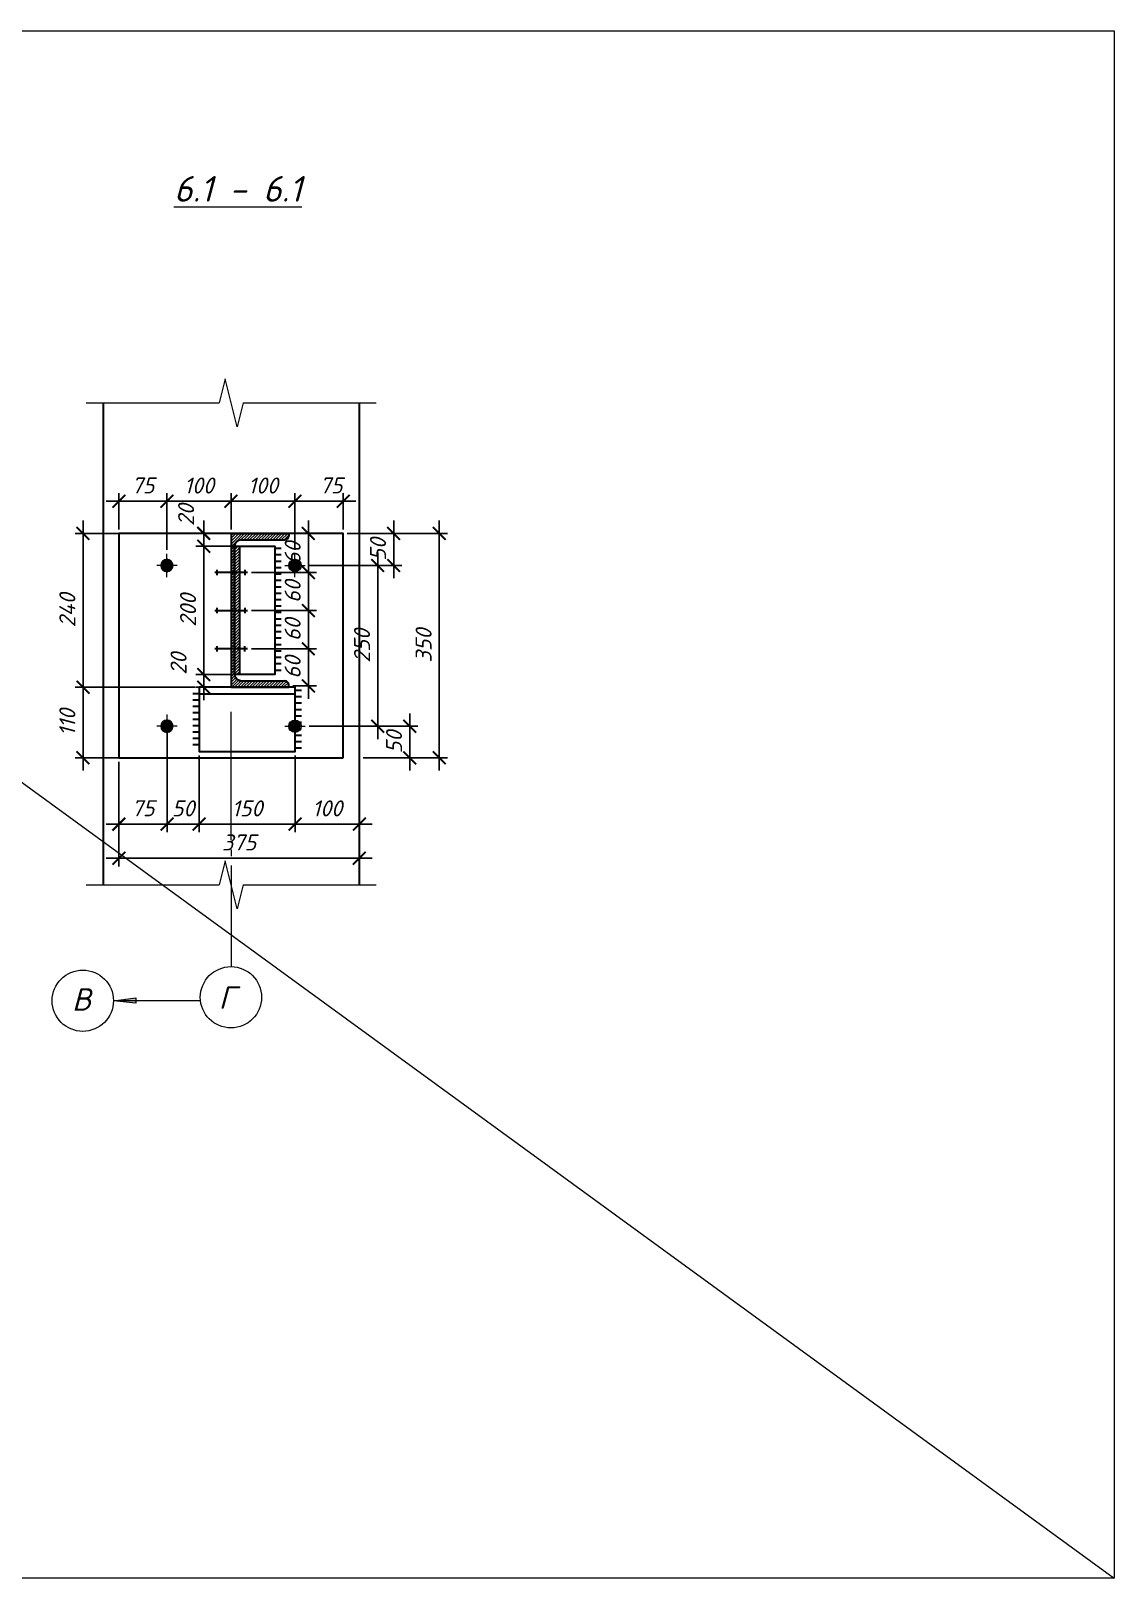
# Model space of a CAD drawing. Header units: millimetres. Extents: x -79646 to 95064, y -231229 to -58107.
# Drawn here: x -73342 to -71652, y -169327 to -166914 of the extents above; entities that cross this region are included whole.
import ezdxf
from ezdxf.enums import TextEntityAlignment as Align

# ---------------------------------------------------------------- set-up
doc = ezdxf.new("R2010")
doc.units = ezdxf.units.MM
doc.header["$PDMODE"] = 3
doc.linetypes.add('GOST2.303 5', pattern=[24, 20, -1.5, 1, -1.5])
doc.layers.get('0').update_dxf_attribs({"lineweight": 5})
doc.layers.get('Defpoints').update_dxf_attribs({"lineweight": 0})
for name, color, linetype, lineweight in [('#Cварка', 96, 'Continuous', 30), ('#Dimensions', 7, 'Continuous', 9), ('#Бетон разрез', 22, 'Continuous', 30), ('#Оси', 7, 'Continuous', 9), ('k_ Выноски', 40, 'Continuous', 13), ('k_ Металл', 1, 'Continuous', 30), ('Линия Тонкая', 86, 'Continuous', 9), ('Металл для узлов', 7, 'Continuous', 30), ('Тонкие линии', 7, 'Continuous', 13)]:
    doc.layers.add(name, color=color, linetype=linetype, lineweight=lineweight)
doc.layers.add('#Hatch', color=252, linetype='Continuous', lineweight=5, true_color=0x696969)
doc.layers.add('Штриховка', color=252, linetype='Continuous', lineweight=5, true_color=0x696969)
doc.layers.add('NoPrint', color=18, linetype='Continuous', plot=False)
doc.styles.add('ESKDW', font='eskdw.shx', dxfattribs={"oblique": 15})
doc.styles.add('STEP PR', font='isocpeui.ttf')
doc.dimstyles.new('SPDS', dxfattribs={"dimscale": 50, "dimtxt": 2.5, "dimasz": 2, "dimexe": 1.25, "dimexo": 0.625, "dimtad": 1, "dimdec": 0, "dimrnd": 0.001, "dimtxsty": 'ESKDW', "dimblk": 'ARCHTICK', "dimcen": 2.5, "dimdle": 2, "dimclrd": 256, "dimclre": 256, "dimclrt": 7, "dimadec": 0, "dimazin": 2, "dimtfac": 0.75, "dimtdec": 0, "dimtmove": 1, "dimatfit": 3, "dimfxl": 1, "dimtolj": 1, "dimarcsym": 1})

# ---------------------------------------------------------------- blocks, each defined once
blk = doc.blocks.new('*U568')
for points in [[(0, -0.5), (0, 0.5)], [(1, -0.5), (1, 0.5)], [(2, -0.5), (2, 0.5)], [(3, -0.5), (3, 0.5)], [(4, -0.5), (4, 0.5)], [(5, -0.5), (5, 0.5)], [(6, -0.5), (6, 0.5)], [(7, -0.5), (7, 0.5)], [(8, -0.5), (8, 0.5)], [(9, -0.5), (9, 0.5)], [(10, -0.5), (10, 0.5)], [(11, -0.5), (11, 0.5)], [(12, -0.5), (12, 0.5)], [(13, -0.5), (13, 0.5)], [(14, -0.5), (14, 0.5)], [(15, -0.5), (15, 0.5)], [(16, -0.5), (16, 0.5)], [(17, -0.5), (17, 0.5)], [(18, -0.5), (18, 0.5)], [(19, -0.5), (19, 0.5)]]:
    blk.add_lwpolyline(points)
blk = doc.blocks.new('*U175')
for points in [[(0, -0.5), (0, 0.5)], [(1, -0.5), (1, 0.5)], [(2, -0.5), (2, 0.5)], [(3, -0.5), (3, 0.5)], [(4, -0.5), (4, 0.5)], [(5, -0.5), (5, 0.5)], [(6, -0.5), (6, 0.5)], [(7, -0.5), (7, 0.5)], [(8, -0.5), (8, 0.5)], [(9, -0.5), (9, 0.5)]]:
    blk.add_lwpolyline(points)
blk = doc.blocks.new('*U176')
for points in [[(0, -0.5), (0, 0.5)], [(1, -0.5), (1, 0.5)], [(2, -0.5), (2, 0.5)], [(3, -0.5), (3, 0.5)], [(4, -0.5), (4, 0.5)], [(5, -0.5), (5, 0.5)], [(6, -0.5), (6, 0.5)], [(7, -0.5), (7, 0.5)], [(8, -0.5), (8, 0.5)]]:
    blk.add_lwpolyline(points)
blk = doc.blocks.new('A$C04BC7B76')
at = {"layer": 'Металл для узлов', "color": 7, "lineweight": 30, "ltscale": 10}
blk.add_lwpolyline([(-1, 5.4), (5.3, -2.2), (-1, -9.9), (-7.4, -2.2), (-1, 5.4)], dxfattribs=at)
at = {"layer": 'Тонкие линии', "ltscale": 20}
for p, q in [((4.5, -7.5), (-6.5, 3.1)), ((-6.4, -7.6), (4.5, 3.2))]:
    blk.add_line(p, q, dxfattribs=at)
at = {"layer": 'Тонкие линии', "lineweight": 5, "ltscale": 100}
for p, q in [((-1, -16.6), (-1, 12.3)), ((-13.6, -2.2), (11.6, -2.2))]:
    blk.add_line(p, q, dxfattribs=at)
at = {"layer": 'Тонкие линии', "ltscale": 20}
for centre, radius in [((-0.9, -2.2), 7.67), ((-1.1, -2.2), 6.36)]:
    blk.add_circle(centre, radius, dxfattribs=at)
blk = doc.blocks.new('A$C634B150D')
at = {"layer": 'Штриховка', "ltscale": 20}
h = blk.add_hatch(color=252, dxfattribs=at)
h.dxf.hatch_style = 1
h.paths.add_polyline_path([(-0.1, 8.1, 0.043383), (-1.5, 8), (-4.6, 4.3), (-0.1, 0), (-0.1, 0)])
h.paths.add_polyline_path([(-4.6, 4.3), (-8.2, 0), (-8.2, 0), (-0.1, 0)])
h.paths.add_polyline_path([(-0.1, 0), (-0.1, 0), (-8.2, 0), (-4.5, -4.4)])
h.paths.add_polyline_path([(-0.1, 0), (-4.5, -4.4), (-1.7, -7.8, 0.051164), (-0.1, -7.9)])
h.paths.add_polyline_path([(-0.1, 0), (-0.1, -7.9, 0.047194), (1.4, -7.8), (4.3, -4.3)])
h.paths.add_polyline_path([(7.8, 0), (0, 0), (-0.1, 0), (4.3, -4.3)])
h.paths.add_polyline_path([(4.3, 4.3), (0, 0), (7.8, 0), (7.8, 0)])
h.paths.add_polyline_path([(4.3, 4.3), (1.3, 7.9, 0.044304), (-0.1, 8.1), (-0.1, 0), (0, 0)])
h.paths.add_polyline_path([(-0.1, 9.6), (-1.5, 8, -0.043383), (-0.1, 8.1)])
h.paths.add_polyline_path([(-0.1, 9.6), (-0.1, 9.6), (-0.1, 8.1, -0.044304), (1.3, 7.9)])
h.paths.add_polyline_path([(-0.1, -7.9, -0.051164), (-1.7, -7.8), (-0.1, -9.7), (-0.1, -9.6)])
h.paths.add_polyline_path([(1.4, -7.8, -0.047194), (-0.1, -7.9), (-0.1, -9.6)])
at = {"layer": 'Тонкие линии', "ltscale": 4, "xscale": 1.26, "yscale": 1.26, "zscale": 1.26}
blk.add_blockref('A$C04BC7B76', (1.2, 2.8), dxfattribs=at)
blk = doc.blocks.new('A$C11F520AA')
at = {"layer": 'Металл для узлов', "lineweight": 30}
for points in [[(28.9, 5.2), (-22, 5.2)], [(-18.3, 9.3), (-18.3, 1)], [(25, 9.3), (25, 1)]]:
    blk.add_lwpolyline(points, dxfattribs=at)
blk = doc.blocks.new('*U173')
at = {"color": 0, "linetype": 'ByBlock', "lineweight": -2}
for p, q in [((0, 240), (0, 0)), ((0, 240), (90, 240)), ((5.6, 219.5), (5.6, 20.5)), ((16.1, 230), (84, 230)), ((90, 240), (90, 236)), ((0, 0), (90, 0)), ((16.1, 10), (84, 10)), ((90, 0), (90, 4))]:
    blk.add_line(p, q, dxfattribs=at)
for centre, radius, start, end in [((16.1, 219.5), 10.5, 90, 180), ((84, 236), 6, 270, 0), ((16.1, 20.5), 10.5, 180, 270), ((84, 4), 6, 0, 90)]:
    blk.add_arc(centre, radius, start, end, dxfattribs=at)
blk = doc.blocks.new('_ArchTick')
at = {"color": 0, "linetype": 'ByBlock', "const_width": 0.15}
blk.add_lwpolyline([(-0.5, -0.5), (0.5, 0.5)], dxfattribs=at)
blk = doc.blocks.new('*D620')
at = {"layer": '#Dimensions', "lineweight": -2, "transparency": 16777216}
for p, q in [((-73129.7, -168005), (-73129.7, -168163.7)), ((-73204.8, -168054.1), (-73204.8, -168163.7)), ((-73224.8, -168151.2), (-73109.7, -168151.2))]:
    blk.add_line(p, q, dxfattribs=at)
at = {"layer": 'Defpoints', "color": 0, "lineweight": 0, "transparency": 16777216}
for p in [(-73129.7, -167998.7), (-73204.8, -168047.8), (-73129.7, -168151.2)]:
    blk.add_point(p, dxfattribs=at)
at = {"layer": '#Dimensions', "lineweight": -2, "transparency": 16777216, "xscale": 20, "yscale": 20, "zscale": 20, "rotation": 180}
blk.add_blockref('_ArchTick', (-73204.8, -168151.2), dxfattribs=at)
at = {"layer": '#Dimensions', "lineweight": -2, "transparency": 16777216, "xscale": 20, "yscale": 20, "zscale": 20}
blk.add_blockref('_ArchTick', (-73129.7, -168151.2), dxfattribs=at)
at = {"layer": '#Dimensions', "transparency": 16777216, "insert": (-73167.2, -168126.5), "char_height": 25, "attachment_point": 5, "style": 'STEP PR'}
blk.add_mtext('\\A1;75', dxfattribs=at)
blk = doc.blocks.new('*D621')
at = {"layer": '#Dimensions', "lineweight": -2, "transparency": 16777216}
for p, q in [((-73129.7, -168005), (-73129.7, -168163.7)), ((-73079.5, -168044.1), (-73079.5, -168163.7)), ((-73149.7, -168151.2), (-73059.5, -168151.2))]:
    blk.add_line(p, q, dxfattribs=at)
at = {"layer": 'Defpoints', "color": 0, "lineweight": 0, "transparency": 16777216}
for p in [(-73129.7, -167998.7), (-73079.5, -168037.8), (-73079.5, -168151.2)]:
    blk.add_point(p, dxfattribs=at)
at = {"layer": '#Dimensions', "lineweight": -2, "transparency": 16777216, "xscale": 20, "yscale": 20, "zscale": 20, "rotation": 180}
blk.add_blockref('_ArchTick', (-73129.7, -168151.2), dxfattribs=at)
at = {"layer": '#Dimensions', "lineweight": -2, "transparency": 16777216, "xscale": 20, "yscale": 20, "zscale": 20}
blk.add_blockref('_ArchTick', (-73079.5, -168151.2), dxfattribs=at)
at = {"layer": '#Dimensions', "transparency": 16777216, "insert": (-73104.6, -168126.7), "char_height": 25, "attachment_point": 5, "style": 'STEP PR'}
blk.add_mtext('\\A1;50', dxfattribs=at)
blk = doc.blocks.new('*D622')
at = {"layer": '#Dimensions', "lineweight": -2, "transparency": 16777216}
for p, q in [((-73079.5, -168044.1), (-73079.5, -168163.7)), ((-72929.8, -168044.1), (-72929.8, -168163.7)), ((-73099.5, -168151.2), (-72909.8, -168151.2))]:
    blk.add_line(p, q, dxfattribs=at)
at = {"layer": 'Defpoints', "color": 0, "lineweight": 0, "transparency": 16777216}
for p in [(-73079.5, -168037.8), (-72929.8, -168037.8), (-72929.8, -168151.2)]:
    blk.add_point(p, dxfattribs=at)
at = {"layer": '#Dimensions', "lineweight": -2, "transparency": 16777216, "xscale": 20, "yscale": 20, "zscale": 20, "rotation": 180}
blk.add_blockref('_ArchTick', (-73079.5, -168151.2), dxfattribs=at)
at = {"layer": '#Dimensions', "lineweight": -2, "transparency": 16777216, "xscale": 20, "yscale": 20, "zscale": 20}
blk.add_blockref('_ArchTick', (-72929.8, -168151.2), dxfattribs=at)
at = {"layer": '#Dimensions', "transparency": 16777216, "insert": (-73004.7, -168126.7), "char_height": 25, "attachment_point": 5, "style": 'STEP PR'}
blk.add_mtext('\\A1;150', dxfattribs=at)
blk = doc.blocks.new('*D623')
at = {"layer": '#Dimensions', "lineweight": -2, "transparency": 16777216}
for p, q in [((-72829.6, -168005), (-72829.6, -168163.7)), ((-72929.8, -168044.1), (-72929.8, -168163.7)), ((-72949.8, -168151.2), (-72809.6, -168151.2))]:
    blk.add_line(p, q, dxfattribs=at)
at = {"layer": 'Defpoints', "color": 0, "lineweight": 0, "transparency": 16777216}
for p in [(-72829.6, -167998.7), (-72929.8, -168037.8), (-72829.6, -168151.2)]:
    blk.add_point(p, dxfattribs=at)
at = {"layer": '#Dimensions', "lineweight": -2, "transparency": 16777216, "xscale": 20, "yscale": 20, "zscale": 20, "rotation": 180}
blk.add_blockref('_ArchTick', (-72929.8, -168151.2), dxfattribs=at)
at = {"layer": '#Dimensions', "lineweight": -2, "transparency": 16777216, "xscale": 20, "yscale": 20, "zscale": 20}
blk.add_blockref('_ArchTick', (-72829.6, -168151.2), dxfattribs=at)
at = {"layer": '#Dimensions', "transparency": 16777216, "insert": (-72879.7, -168126.7), "char_height": 25, "attachment_point": 5, "style": 'STEP PR'}
blk.add_mtext('\\A1;100', dxfattribs=at)
blk = doc.blocks.new('*D624')
at = {"layer": '#Dimensions', "lineweight": -2, "transparency": 16777216}
for p, q in [((-72775.9, -167677.8), (-72775.9, -167767.8)), ((-72848.5, -167697.8), (-72763.4, -167697.8)), ((-72908, -167747.8), (-72763.4, -167747.8))]:
    blk.add_line(p, q, dxfattribs=at)
at = {"layer": 'Defpoints', "color": 0, "lineweight": 0, "transparency": 16777216}
for p in [(-72854.8, -167697.8), (-72914.2, -167747.8), (-72775.9, -167747.8)]:
    blk.add_point(p, dxfattribs=at)
at = {"layer": '#Dimensions', "lineweight": -2, "transparency": 16777216, "xscale": 20, "yscale": 20, "zscale": 20}
for p, rotation in [((-72775.9, -167697.8), 90), ((-72775.9, -167747.8), 270)]:
    blk.add_blockref('_ArchTick', p, dxfattribs=dict(at, rotation=rotation))
at = {"layer": '#Dimensions', "transparency": 16777216, "insert": (-72800.4, -167722.8), "char_height": 25, "attachment_point": 5, "rotation": 90, "style": 'STEP PR'}
blk.add_mtext('\\A1;50', dxfattribs=at)
blk = doc.blocks.new('*D625')
at = {"layer": '#Dimensions', "lineweight": -2, "transparency": 16777216}
for p, q in [((-72800.9, -167727.8), (-72800.9, -168018.7)), ((-72908, -167747.8), (-72788.4, -167747.8)), ((-72908, -167998.7), (-72788.4, -167998.7))]:
    blk.add_line(p, q, dxfattribs=at)
at = {"layer": 'Defpoints', "color": 0, "lineweight": 0, "transparency": 16777216}
for p in [(-72914.2, -167747.8), (-72914.2, -167998.7), (-72800.9, -167998.7)]:
    blk.add_point(p, dxfattribs=at)
at = {"layer": '#Dimensions', "lineweight": -2, "transparency": 16777216, "xscale": 20, "yscale": 20, "zscale": 20}
for p, rotation in [((-72800.9, -167747.8), 90), ((-72800.9, -167998.7), 270)]:
    blk.add_blockref('_ArchTick', p, dxfattribs=dict(at, rotation=rotation))
at = {"layer": '#Dimensions', "transparency": 16777216, "insert": (-72825.4, -167873.2), "char_height": 25, "attachment_point": 5, "rotation": 90, "style": 'STEP PR'}
blk.add_mtext('\\A1;250', dxfattribs=at)
blk = doc.blocks.new('*D626')
at = {"layer": '#Dimensions', "lineweight": -2, "transparency": 16777216}
for p, q in [((-72750.9, -167978.7), (-72750.9, -168067.8)), ((-72908, -167998.7), (-72738.4, -167998.7)), ((-72823.5, -168047.8), (-72738.4, -168047.8))]:
    blk.add_line(p, q, dxfattribs=at)
at = {"layer": 'Defpoints', "color": 0, "lineweight": 0, "transparency": 16777216}
for p in [(-72914.2, -167998.7), (-72829.8, -168047.8), (-72750.9, -168047.8)]:
    blk.add_point(p, dxfattribs=at)
at = {"layer": '#Dimensions', "lineweight": -2, "transparency": 16777216, "xscale": 20, "yscale": 20, "zscale": 20}
for p, rotation in [((-72750.9, -167998.7), 90), ((-72750.9, -168047.8), 270)]:
    blk.add_blockref('_ArchTick', p, dxfattribs=dict(at, rotation=rotation))
at = {"layer": '#Dimensions', "transparency": 16777216, "insert": (-72775.4, -168023.2), "char_height": 25, "attachment_point": 5, "rotation": 90, "style": 'STEP PR'}
blk.add_mtext('\\A1;50', dxfattribs=at)
blk = doc.blocks.new('*D627')
at = {"layer": '#Dimensions', "lineweight": -2, "transparency": 16777216}
for p, q in [((-73204.8, -167691.6), (-73204.8, -167635.1)), ((-73129.8, -167723.3), (-73129.8, -167635.1)), ((-73224.8, -167647.6), (-73109.8, -167647.6))]:
    blk.add_line(p, q, dxfattribs=at)
at = {"layer": 'Defpoints', "color": 0, "lineweight": 0, "transparency": 16777216}
for p in [(-73129.8, -167647.6), (-73204.8, -167697.8), (-73129.8, -167729.6)]:
    blk.add_point(p, dxfattribs=at)
at = {"layer": '#Dimensions', "lineweight": -2, "transparency": 16777216, "xscale": 20, "yscale": 20, "zscale": 20, "rotation": 180}
blk.add_blockref('_ArchTick', (-73204.8, -167647.6), dxfattribs=at)
at = {"layer": '#Dimensions', "lineweight": -2, "transparency": 16777216, "xscale": 20, "yscale": 20, "zscale": 20}
blk.add_blockref('_ArchTick', (-73129.8, -167647.6), dxfattribs=at)
at = {"layer": '#Dimensions', "transparency": 16777216, "insert": (-73167.3, -167623), "char_height": 25, "attachment_point": 5, "style": 'STEP PR'}
blk.add_mtext('\\A1;75', dxfattribs=at)
blk = doc.blocks.new('*D628')
at = {"layer": '#Dimensions', "lineweight": -2, "transparency": 16777216}
for p, q in [((-73129.8, -167723.3), (-73129.8, -167635.1)), ((-73029.8, -167691.6), (-73029.8, -167635.1)), ((-73149.8, -167647.6), (-73009.8, -167647.6))]:
    blk.add_line(p, q, dxfattribs=at)
at = {"layer": 'Defpoints', "color": 0, "lineweight": 0, "transparency": 16777216}
for p in [(-73029.8, -167647.6), (-73029.8, -167697.8), (-73129.8, -167729.6)]:
    blk.add_point(p, dxfattribs=at)
at = {"layer": '#Dimensions', "lineweight": -2, "transparency": 16777216, "xscale": 20, "yscale": 20, "zscale": 20, "rotation": 180}
blk.add_blockref('_ArchTick', (-73129.8, -167647.6), dxfattribs=at)
at = {"layer": '#Dimensions', "lineweight": -2, "transparency": 16777216, "xscale": 20, "yscale": 20, "zscale": 20}
blk.add_blockref('_ArchTick', (-73029.8, -167647.6), dxfattribs=at)
at = {"layer": '#Dimensions', "transparency": 16777216, "insert": (-73079.8, -167623.1), "char_height": 25, "attachment_point": 5, "style": 'STEP PR'}
blk.add_mtext('\\A1;100', dxfattribs=at)
blk = doc.blocks.new('*D629')
at = {"layer": '#Dimensions', "lineweight": -2, "transparency": 16777216}
for p, q in [((-73029.8, -167691.6), (-73029.8, -167635.1)), ((-72930.1, -167723.3), (-72930.1, -167635.1)), ((-73049.8, -167647.6), (-72910.1, -167647.6))]:
    blk.add_line(p, q, dxfattribs=at)
at = {"layer": 'Defpoints', "color": 0, "lineweight": 0, "transparency": 16777216}
for p in [(-72930.1, -167647.6), (-73029.8, -167697.8), (-72930.1, -167729.6)]:
    blk.add_point(p, dxfattribs=at)
at = {"layer": '#Dimensions', "lineweight": -2, "transparency": 16777216, "xscale": 20, "yscale": 20, "zscale": 20, "rotation": 180}
blk.add_blockref('_ArchTick', (-73029.8, -167647.6), dxfattribs=at)
at = {"layer": '#Dimensions', "lineweight": -2, "transparency": 16777216, "xscale": 20, "yscale": 20, "zscale": 20}
blk.add_blockref('_ArchTick', (-72930.1, -167647.6), dxfattribs=at)
at = {"layer": '#Dimensions', "transparency": 16777216, "insert": (-72979.9, -167623.1), "char_height": 25, "attachment_point": 5, "style": 'STEP PR'}
blk.add_mtext('\\A1;100', dxfattribs=at)
blk = doc.blocks.new('*D630')
at = {"layer": '#Dimensions', "lineweight": -2, "transparency": 16777216}
for p, q in [((-72930.1, -167723.3), (-72930.1, -167635.1)), ((-72854.8, -167691.6), (-72854.8, -167635.1)), ((-72950.1, -167647.6), (-72834.8, -167647.6))]:
    blk.add_line(p, q, dxfattribs=at)
at = {"layer": 'Defpoints', "color": 0, "lineweight": 0, "transparency": 16777216}
for p in [(-72854.8, -167647.6), (-72854.8, -167697.8), (-72930.1, -167729.6)]:
    blk.add_point(p, dxfattribs=at)
at = {"layer": '#Dimensions', "lineweight": -2, "transparency": 16777216, "xscale": 20, "yscale": 20, "zscale": 20, "rotation": 180}
blk.add_blockref('_ArchTick', (-72930.1, -167647.6), dxfattribs=at)
at = {"layer": '#Dimensions', "lineweight": -2, "transparency": 16777216, "xscale": 20, "yscale": 20, "zscale": 20}
blk.add_blockref('_ArchTick', (-72854.8, -167647.6), dxfattribs=at)
at = {"layer": '#Dimensions', "transparency": 16777216, "insert": (-72873.7, -167623), "char_height": 25, "attachment_point": 5, "style": 'STEP PR'}
blk.add_mtext('\\A1;75', dxfattribs=at)
blk = doc.blocks.new('*D631')
at = {"layer": '#Dimensions', "lineweight": -2, "transparency": 16777216}
for p, q in [((-73260.8, -167917.8), (-73260.8, -168067.8)), ((-73085.8, -167937.8), (-73273.3, -167937.8)), ((-73085.8, -168047.8), (-73273.3, -168047.8))]:
    blk.add_line(p, q, dxfattribs=at)
at = {"layer": 'Defpoints', "color": 0, "lineweight": 0, "transparency": 16777216}
for p in [(-73079.5, -167937.8), (-73260.8, -168047.8), (-73079.5, -168047.8)]:
    blk.add_point(p, dxfattribs=at)
at = {"layer": '#Dimensions', "lineweight": -2, "transparency": 16777216, "xscale": 20, "yscale": 20, "zscale": 20}
for p, rotation in [((-73260.8, -167937.8), 90), ((-73260.8, -168047.8), 270)]:
    blk.add_blockref('_ArchTick', p, dxfattribs=dict(at, rotation=rotation))
at = {"layer": '#Dimensions', "transparency": 16777216, "insert": (-73285.3, -167992.8), "char_height": 25, "attachment_point": 5, "rotation": 90, "style": 'STEP PR'}
blk.add_mtext('\\A1;110', dxfattribs=at)
blk = doc.blocks.new('*D617')
at = {"layer": '#Dimensions', "lineweight": -2, "transparency": 16777216}
for p, q in [((-73260.8, -167957.8), (-73260.8, -167677.8)), ((-73186, -167697.8), (-73273.3, -167697.8)), ((-73085.8, -167937.8), (-73273.3, -167937.8))]:
    blk.add_line(p, q, dxfattribs=at)
at = {"layer": 'Defpoints', "color": 0, "lineweight": 0, "transparency": 16777216}
for p in [(-73260.8, -167697.8), (-73179.8, -167697.8), (-73079.5, -167937.8)]:
    blk.add_point(p, dxfattribs=at)
at = {"layer": '#Dimensions', "lineweight": -2, "transparency": 16777216, "xscale": 20, "yscale": 20, "zscale": 20}
for p, rotation in [((-73260.8, -167697.8), 90), ((-73260.8, -167937.8), 270)]:
    blk.add_blockref('_ArchTick', p, dxfattribs=dict(at, rotation=rotation))
at = {"layer": '#Dimensions', "transparency": 16777216, "insert": (-73285.3, -167817.8), "char_height": 25, "attachment_point": 5, "rotation": 90, "style": 'STEP PR'}
blk.add_mtext('\\A1;240', dxfattribs=at)
blk = doc.blocks.new('*D618')
at = {"layer": '#Dimensions', "lineweight": -2, "transparency": 16777216}
for p, q in [((-72704.7, -167677.8), (-72704.7, -168067.8)), ((-72823.5, -167697.8), (-72692.2, -167697.8)), ((-72823.5, -168047.8), (-72692.2, -168047.8))]:
    blk.add_line(p, q, dxfattribs=at)
at = {"layer": 'Defpoints', "color": 0, "lineweight": 0, "transparency": 16777216}
for p in [(-72829.8, -167697.8), (-72829.8, -168047.8), (-72704.7, -168047.8)]:
    blk.add_point(p, dxfattribs=at)
at = {"layer": '#Dimensions', "lineweight": -2, "transparency": 16777216, "xscale": 20, "yscale": 20, "zscale": 20}
for p, rotation in [((-72704.7, -167697.8), 90), ((-72704.7, -168047.8), 270)]:
    blk.add_blockref('_ArchTick', p, dxfattribs=dict(at, rotation=rotation))
at = {"layer": '#Dimensions', "transparency": 16777216, "insert": (-72729.2, -167872.8), "char_height": 25, "attachment_point": 5, "rotation": 90, "style": 'STEP PR'}
blk.add_mtext('\\A1;350', dxfattribs=at)
blk = doc.blocks.new('*D619')
at = {"layer": '#Dimensions', "lineweight": -2, "transparency": 16777216}
for p, q in [((-73204.8, -168054.1), (-73204.8, -168217.1)), ((-72829.6, -168054.1), (-72829.6, -168217.1)), ((-73224.8, -168204.6), (-72809.6, -168204.6))]:
    blk.add_line(p, q, dxfattribs=at)
at = {"layer": 'Defpoints', "color": 0, "lineweight": 0, "transparency": 16777216}
for p in [(-73204.8, -168047.8), (-72829.6, -168047.8), (-72829.6, -168204.6)]:
    blk.add_point(p, dxfattribs=at)
at = {"layer": '#Dimensions', "lineweight": -2, "transparency": 16777216, "xscale": 20, "yscale": 20, "zscale": 20, "rotation": 180}
blk.add_blockref('_ArchTick', (-73204.8, -168204.6), dxfattribs=at)
at = {"layer": '#Dimensions', "lineweight": -2, "transparency": 16777216, "xscale": 20, "yscale": 20, "zscale": 20}
blk.add_blockref('_ArchTick', (-72829.6, -168204.6), dxfattribs=at)
at = {"layer": '#Dimensions', "transparency": 16777216, "insert": (-73017.2, -168179.9), "char_height": 25, "attachment_point": 5, "style": 'STEP PR'}
blk.add_mtext('\\A1;375', dxfattribs=at)
blk = doc.blocks.new('*D632')
at = {"layer": '#Dimensions', "lineweight": -2, "transparency": 16777216}
for p, q in [((-73072.4, -167697.8), (-73072.4, -167677.8)), ((-72946, -167697.8), (-73084.9, -167697.8)), ((-72967.8, -167717.8), (-73084.9, -167717.8)), ((-73072.4, -167697.8), (-73072.4, -167717.8)), ((-73072.4, -167717.8), (-73072.4, -167737.8))]:
    blk.add_line(p, q, dxfattribs=at)
at = {"layer": 'Defpoints', "color": 0, "lineweight": 0, "transparency": 16777216}
for p in [(-73072.4, -167717.8), (-72961.6, -167717.8), (-72939.8, -167697.8)]:
    blk.add_point(p, dxfattribs=at)
at = {"layer": '#Dimensions', "lineweight": -2, "transparency": 16777216, "xscale": 20, "yscale": 20, "zscale": 20}
for p, rotation in [((-73072.4, -167697.8), 270), ((-73072.4, -167717.8), 90)]:
    blk.add_blockref('_ArchTick', p, dxfattribs=dict(at, rotation=rotation))
at = {"layer": '#Dimensions', "transparency": 16777216, "insert": (-73099.9, -167669.3), "char_height": 25, "attachment_point": 5, "rotation": 90, "style": 'STEP PR'}
blk.add_mtext('\\A1;20', dxfattribs=at)
blk = doc.blocks.new('*D633')
at = {"layer": '#Dimensions', "lineweight": -2, "transparency": 16777216}
for p, q in [((-72967.8, -167717.8), (-73084.9, -167717.8)), ((-73072.4, -167697.8), (-73072.4, -167937.8)), ((-72967.8, -167917.8), (-73084.9, -167917.8))]:
    blk.add_line(p, q, dxfattribs=at)
at = {"layer": 'Defpoints', "color": 0, "lineweight": 0, "transparency": 16777216}
for p in [(-72961.6, -167717.8), (-73072.4, -167917.8), (-72961.6, -167917.8)]:
    blk.add_point(p, dxfattribs=at)
at = {"layer": '#Dimensions', "lineweight": -2, "transparency": 16777216, "xscale": 20, "yscale": 20, "zscale": 20}
for p, rotation in [((-73072.4, -167717.8), 90), ((-73072.4, -167917.8), 270)]:
    blk.add_blockref('_ArchTick', p, dxfattribs=dict(at, rotation=rotation))
at = {"layer": '#Dimensions', "transparency": 16777216, "insert": (-73096.9, -167817.8), "char_height": 25, "attachment_point": 5, "rotation": 90, "style": 'STEP PR'}
blk.add_mtext('\\A1;200', dxfattribs=at)
blk = doc.blocks.new('*D634')
at = {"layer": '#Dimensions', "lineweight": -2, "transparency": 16777216}
for p, q in [((-73072.4, -167917.8), (-73072.4, -167897.8)), ((-72967.8, -167917.8), (-73084.9, -167917.8)), ((-73072.4, -167917.8), (-73072.4, -167937.8)), ((-72946, -167937.8), (-73084.9, -167937.8)), ((-73072.4, -167937.8), (-73072.4, -167957.8))]:
    blk.add_line(p, q, dxfattribs=at)
at = {"layer": 'Defpoints', "color": 0, "lineweight": 0, "transparency": 16777216}
for p in [(-72961.6, -167917.8), (-73072.4, -167937.8), (-72939.8, -167937.8)]:
    blk.add_point(p, dxfattribs=at)
at = {"layer": '#Dimensions', "lineweight": -2, "transparency": 16777216, "xscale": 20, "yscale": 20, "zscale": 20}
for p, rotation in [((-73072.4, -167917.8), 270), ((-73072.4, -167937.8), 90)]:
    blk.add_blockref('_ArchTick', p, dxfattribs=dict(at, rotation=rotation))
at = {"layer": '#Dimensions', "transparency": 16777216, "insert": (-73111.7, -167901.1), "char_height": 25, "attachment_point": 5, "rotation": 90, "style": 'STEP PR'}
blk.add_mtext('\\A1;20', dxfattribs=at)
blk = doc.blocks.new('*D638')
at = {"layer": '#Dimensions', "lineweight": -2, "transparency": 16777216}
for p, q in [((-72909.1, -167677.8), (-72909.1, -167778.8)), ((-72933.5, -167697.8), (-72896.6, -167697.8)), ((-72997.8, -167758.8), (-72896.6, -167758.8))]:
    blk.add_line(p, q, dxfattribs=at)
at = {"layer": 'Defpoints', "color": 0, "lineweight": 0, "transparency": 16777216}
for p in [(-72939.8, -167697.8), (-73004, -167758.8), (-72909.1, -167758.8)]:
    blk.add_point(p, dxfattribs=at)
at = {"layer": '#Dimensions', "lineweight": -2, "transparency": 16777216, "xscale": 20, "yscale": 20, "zscale": 20}
for p, rotation in [((-72909.1, -167697.8), 90), ((-72909.1, -167758.8), 270)]:
    blk.add_blockref('_ArchTick', p, dxfattribs=dict(at, rotation=rotation))
at = {"layer": '#Dimensions', "transparency": 16777216, "insert": (-72933.6, -167728.3), "char_height": 25, "attachment_point": 5, "rotation": 90, "style": 'STEP PR'}
blk.add_mtext('\\A1;60', dxfattribs=at)
blk = doc.blocks.new('*D635')
at = {"layer": '#Dimensions', "lineweight": -2, "transparency": 16777216}
for p, q in [((-72909.1, -167738.8), (-72909.1, -167838.3)), ((-72997.8, -167758.8), (-72896.6, -167758.8)), ((-72997.8, -167818.3), (-72896.6, -167818.3))]:
    blk.add_line(p, q, dxfattribs=at)
at = {"layer": 'Defpoints', "color": 0, "lineweight": 0, "transparency": 16777216}
for p in [(-73004, -167758.8), (-73004, -167818.3), (-72909.1, -167818.3)]:
    blk.add_point(p, dxfattribs=at)
at = {"layer": '#Dimensions', "lineweight": -2, "transparency": 16777216, "xscale": 20, "yscale": 20, "zscale": 20}
for p, rotation in [((-72909.1, -167758.8), 90), ((-72909.1, -167818.3), 270)]:
    blk.add_blockref('_ArchTick', p, dxfattribs=dict(at, rotation=rotation))
at = {"layer": '#Dimensions', "transparency": 16777216, "insert": (-72933.6, -167788.6), "char_height": 25, "attachment_point": 5, "rotation": 90, "style": 'STEP PR'}
blk.add_mtext('\\A1;60', dxfattribs=at)
blk = doc.blocks.new('*D636')
at = {"layer": '#Dimensions', "lineweight": -2, "transparency": 16777216}
for p, q in [((-72909.1, -167798.3), (-72909.1, -167897.8)), ((-72997.8, -167818.3), (-72896.6, -167818.3)), ((-72998.1, -167877.8), (-72896.6, -167877.8))]:
    blk.add_line(p, q, dxfattribs=at)
at = {"layer": 'Defpoints', "color": 0, "lineweight": 0, "transparency": 16777216}
for p in [(-73004, -167818.3), (-73004.4, -167877.8), (-72909.1, -167877.8)]:
    blk.add_point(p, dxfattribs=at)
at = {"layer": '#Dimensions', "lineweight": -2, "transparency": 16777216, "xscale": 20, "yscale": 20, "zscale": 20}
for p, rotation in [((-72909.1, -167818.3), 90), ((-72909.1, -167877.8), 270)]:
    blk.add_blockref('_ArchTick', p, dxfattribs=dict(at, rotation=rotation))
at = {"layer": '#Dimensions', "transparency": 16777216, "insert": (-72933.6, -167848.1), "char_height": 25, "attachment_point": 5, "rotation": 90, "style": 'STEP PR'}
blk.add_mtext('\\A1;60', dxfattribs=at)
blk = doc.blocks.new('*D637')
at = {"layer": '#Dimensions', "lineweight": -2, "transparency": 16777216}
for p, q in [((-72909.1, -167857.8), (-72909.1, -167955.8)), ((-72998.1, -167877.8), (-72896.6, -167877.8)), ((-72933.5, -167935.8), (-72896.6, -167935.8))]:
    blk.add_line(p, q, dxfattribs=at)
at = {"layer": 'Defpoints', "color": 0, "lineweight": 0, "transparency": 16777216}
for p in [(-73004.4, -167877.8), (-72939.8, -167935.8), (-72909.1, -167935.8)]:
    blk.add_point(p, dxfattribs=at)
at = {"layer": '#Dimensions', "lineweight": -2, "transparency": 16777216, "xscale": 20, "yscale": 20, "zscale": 20}
for p, rotation in [((-72909.1, -167877.8), 90), ((-72909.1, -167935.8), 270)]:
    blk.add_blockref('_ArchTick', p, dxfattribs=dict(at, rotation=rotation))
at = {"layer": '#Dimensions', "transparency": 16777216, "insert": (-72933.6, -167906.8), "char_height": 25, "attachment_point": 5, "rotation": 90, "style": 'STEP PR'}
blk.add_mtext('\\A1;60', dxfattribs=at)
blk = doc.blocks.new('*U569')
at = {"color": 0, "linetype": 'ByBlock', "lineweight": -2}
for p, q in [((6.917, 0), (7.229, 1.25)), ((7.229, 1.25), (7.854, -1.25)), ((6.917, 0), (0, 0)), ((7.854, -1.25), (8.167, 0)), ((15.083, 0), (8.167, 0))]:
    blk.add_line(p, q, dxfattribs=at)

msp = doc.modelspace()

# ---------------------------------------------------------------- hatches: boundary and pattern name
at = {"layer": '#Hatch'}
h = msp.add_hatch(dxfattribs=at)
h.set_pattern_fill('ANSI31', color=256, style=0)
h.set_pattern_definition([(45, (-18783.0577, -2682.7784), (-2.24506403, 2.24506403), [])])
h.paths.add_polyline_path([(-73029.78537, -167697.81437), (-72939.78537, -167697.81437), (-72939.78537, -167701.81437), (-72940.28873, -167704.21998), (-72941.54273, -167706.05701), (-72944.3466, -167707.63932), (-72946.40494, -167707.81437), (-73013.68537, -167707.81437), (-73017.13406, -167708.39689), (-73019.66509, -167709.68345), (-73021.10999, -167710.88975), (-73023.25232, -167713.98731), (-73023.96445, -167716.17186), (-73024.18537, -167718.31437), (-73024.17345, -167917.81437), (-73023.01815, -167922.12572), (-73019.84276, -167925.81946), (-73013.68537, -167927.81437), (-72995.47784, -167927.81437), (-72951.04427, -167927.81437), (-72945.78537, -167927.81437), (-72944.03267, -167928.07608), (-72940.60456, -167930.78795), (-72939.78537, -167933.81437), (-72939.78537, -167937.81437), (-73029.78537, -167937.81437)])
h = msp.add_hatch(dxfattribs=at)
h.set_pattern_fill('ANSI31', color=256, style=0)
h.set_pattern_definition([(45, (-20248.9937, -38095.375), (-2.24506403, 2.24506403), [])])
h.paths.add_polyline_path([(-73016.56252, -167717.81437), (-73024.18537, -167717.81437), (-73024.18537, -167758.81438), (-73016.56252, -167758.81438)])
h.paths.add_polyline_path([(-73016.56252, -167758.81438), (-73024.18537, -167758.81438), (-73024.18537, -167837.81437), (-73016.56252, -167837.81437)])
h.paths.add_polyline_path([(-73016.56252, -167837.81437), (-73024.18537, -167837.81437), (-73023.78537, -167917.31437), (-73016.56252, -167917.81437)])
at = {"layer": 'k_ Выноски', "lineweight": 0, "ltscale": 10}
h = msp.add_hatch(color=7, dxfattribs=at)
h.dxf.hatch_style = 1
h.paths.add_polyline_path([(-73178.25381, -168422.49446), (-73213.17118, -168426.74267), (-73178.25381, -168426.72889)])
h.paths.add_polyline_path([(-73178.25381, -168426.72889), (-73213.17118, -168426.74267), (-73178.25381, -168430.37191)])

# ---------------------------------------------------------------- linework, layer by layer
at = {"layer": '#Бетон разрез'}
for points in [[(-73229.58118, -167494.10875), (-73229.58118, -168245.97923)], [(-72829.58118, -167494.10875), (-72829.58118, -168245.97923)]]:
    msp.add_lwpolyline(points, dxfattribs=at)
at = {"layer": '#Оси', "linetype": 'GOST2.303 5', "ltscale": 10, "extrusion": (1, 0.000541076, 0), "elevation": -73120.82915}
msp.add_lwpolyline([(-167936.46003, 0), (-168334.03196, 0)], dxfattribs=at)
at = {"color": 4}
msp.add_lwpolyline([(-74966.48365, -166914.03246), (-71651.63507, -166914.03246), (-71651.63507, -169327.26475), (-74966.48365, -169327.26475)], close=True, dxfattribs=at)
for points in [[(-74966.48365, -166914.03246), (-71651.63507, -169327.26475)], [(-73029.78537, -167797.81437), (-73024.58537, -167797.81437)]]:
    msp.add_lwpolyline(points, dxfattribs=at)
at = {"layer": 'k_ Выноски', "color": 7, "lineweight": 0, "ltscale": 200}
msp.add_lwpolyline([(-73077.44525, -168426.66156), (-73213.3245, -168426.71516), (-73178.40713, -168422.46695), (-73178.40713, -168426.70138), (-73178.40713, -168430.3444), (-73213.3245, -168426.71516)], dxfattribs=at)
at = {"layer": 'k_ Выноски', "color": 7, "lineweight": 0, "ltscale": 10}
for centre in [(-73261.137, -168426.68449), (-73029.92498, -168421.38335)]:
    msp.add_circle(centre, 47.8125, dxfattribs=at)
at = {"layer": 'k_ Металл'}
for points in [[(-72854.78537, -168047.81437), (-72854.78537, -167697.81437), (-73204.78537, -167697.81437), (-73204.78537, -167697.81437), (-73204.78537, -168047.81437), (-72854.78537, -168047.81437)], [(-73024.18537, -167717.81437), (-72961.56252, -167717.81437), (-72961.56252, -167917.81437), (-73024.18537, -167917.81437)], [(-73025.54542, -167937.81437), (-73079.54542, -167937.81437), (-73079.54542, -168037.81437), (-73025.78245, -168037.81437), (-72929.78245, -168037.81437), (-72929.78245, -167937.81437), (-73025.78245, -167937.81437)], [(-73079.54542, -167937.81437), (-73079.54542, -167947.81437), (-72929.78245, -167947.81437), (-72929.78245, -167937.81437)]]:
    msp.add_lwpolyline(points, dxfattribs=at)
msp.add_lwpolyline([(-73016.56252, -167917.81437), (-73024.18537, -167917.81437), (-73024.18537, -167717.81437), (-73016.56252, -167717.81437)], close=True, dxfattribs=at)
at = {"layer": 'NoPrint', "color": 4}
msp.add_lwpolyline([(-73029.78537, -167697.81437), (-72939.78537, -167697.81437), (-72939.78537, -167701.81437), (-72940.28873, -167704.21998), (-72941.54273, -167706.05701), (-72944.3466, -167707.63932), (-72946.40494, -167707.81437), (-73013.68537, -167707.81437), (-73017.13406, -167708.39689), (-73019.66509, -167709.68345), (-73021.10999, -167710.88975), (-73023.25232, -167713.98731), (-73023.96445, -167716.17186), (-73024.18537, -167718.31437), (-73024.17345, -167917.81437), (-73023.01815, -167922.12572), (-73019.84276, -167925.81946), (-73013.68537, -167927.81437), (-72995.47784, -167927.81437), (-72951.04427, -167927.81437), (-72945.78537, -167927.81437), (-72944.03267, -167928.07608), (-72940.60456, -167930.78795), (-72939.78537, -167933.81437), (-72939.78537, -167937.81437), (-73029.78537, -167937.81437)], close=True, dxfattribs=at)

# ---------------------------------------------------------------- block references
at = {"layer": '#Cварка', "xscale": -10, "yscale": 10, "zscale": 10, "rotation": 90}
for name, p in [('*U568', (-72956.56252, -167721.40451)), ('*U176', (-73084.54542, -167947.81437)), ('*U175', (-72924.78245, -167942.81437))]:
    msp.add_blockref(name, p, dxfattribs=at)
at = {"xscale": -30, "yscale": -30, "zscale": -30}
for p in [(-72803.33118, -167494.10875), (-72803.33118, -168245.97923)]:
    msp.add_blockref('*U569', p, dxfattribs=at)
at = {"layer": 'k_ Металл'}
msp.add_blockref('*U173', (-73029.78537, -167937.81437), dxfattribs=at)
at = {"layer": 'Линия Тонкая', "xscale": -1}
for p in [(-73129.85762, -167747.81437), (-73129.75664, -167998.66146)]:
    msp.add_blockref('A$C634B150D', p, dxfattribs=at)
at = {"layer": 'Линия Тонкая'}
for p in [(-72929.98723, -167747.81437), (-72929.98723, -167998.66146)]:
    msp.add_blockref('A$C634B150D', p, dxfattribs=at)
at = {"layer": 'Металл для узлов', "ltscale": 20, "xscale": -1, "rotation": 180}
for p in [(-73032.88293, -167753.64143), (-73032.88293, -167813.14142), (-73033.21053, -167872.64142)]:
    msp.add_blockref('A$C11F520AA', p, dxfattribs=at)

# ---------------------------------------------------------------- texts
at = {"layer": '#Dimensions', "style": 'STEP PR'}
msp.add_text('%%u6.1 - 6.1', height=40, dxfattribs=at).set_placement((-73019.07101, -167180.34869), align=Align.CENTER)
at = {"layer": 'k_ Выноски', "color": 7, "lineweight": 0, "ltscale": 10, "char_height": 35, "width": 64.2235524, "style": 'STEP PR'}
for s, insert, attachment_point in [('В', (-73248.6681, -168407.30332), 3), ('Г', (-73049.06269, -168404.23138), 1)]:
    msp.add_mtext(s, dxfattribs=dict(at, insert=insert, attachment_point=attachment_point))

# ---------------------------------------------------------------- dimensions: what is measured, and where the dimension line sits
at = {"layer": '#Dimensions'}
for base, p1, p2, picture, middle in [((-73129.78015, -167647.64785), (-73204.78537, -167697.81437), (-73129.78015, -167729.58982), '*D627', (-73167.28276, -167647.64785)), ((-72854.78537, -167647.64785), (-72930.0647, -167729.58982), (-72854.78537, -167697.81437), '*D630', (-72873.70976, -167647.64785)), ((-73129.73643, -168151.16793), (-73204.78537, -168047.81437), (-73129.73643, -167998.7167), '*D620', (-73167.21796, -168151.16793)), ((-73079.54542, -168151.16793), (-73129.73643, -167998.7167), (-73079.54542, -168037.81437), '*D621', (-73104.61229, -168151.16793)), ((-72829.58118, -168151.16793), (-72929.78245, -168037.81437), (-72829.58118, -167998.7167), '*D623', (-72879.68182, -168151.16793))]:
    dim = msp.add_linear_dim(base=base, p1=p1, p2=p2, dimstyle='SPDS', override={"dimscale": 10, "dimgap": 1.2, "dimrnd": 5, "dimtxsty": 'STEP PR', "dimblk1": 'ArchTick', "dimblk2": 'ArchTick', "dimsah": 1, "dimclrt": 256}, dxfattribs=at)
    dim.commit()
    dim.dimension.update_dxf_attribs({"geometry": picture, "text_midpoint": middle, "dimtype": 160})
for base, p1, p2, picture, middle in [((-73029.78537, -167647.64785), (-73129.78015, -167729.58982), (-73029.78537, -167697.81437), '*D628', (-73079.78276, -167623.14785)), ((-72930.0647, -167647.64785), (-73029.78537, -167697.81437), (-72930.0647, -167729.58982), '*D629', (-72979.92503, -167623.14785)), ((-72829.58118, -168204.602), (-73204.78537, -168047.81437), (-72829.58118, -168047.81437), '*D619', (-73017.18327, -168179.94102)), ((-72929.78245, -168151.16793), (-73079.54542, -168037.81437), (-72929.78245, -168037.81437), '*D622', (-73004.66393, -168126.66793))]:
    dim = msp.add_linear_dim(base=base, p1=p1, p2=p2, dimstyle='SPDS', override={"dimscale": 10, "dimgap": 1.2, "dimrnd": 5, "dimtxsty": 'STEP PR', "dimblk1": 'ArchTick', "dimblk2": 'ArchTick', "dimsah": 1, "dimclrt": 256}, dxfattribs=at)
    dim.commit()
    dim.dimension.update_dxf_attribs({"geometry": picture, "text_midpoint": middle})
for base, p1, p2, picture, middle in [((-73072.44054, -167717.81437), (-72939.78537, -167697.81437), (-72961.56252, -167717.81437), '*D632', (-73075.3804, -167669.25243)), ((-72775.93454, -167747.81437), (-72854.78537, -167697.81437), (-72914.20483, -167747.81437), '*D624', (-72775.93454, -167722.81437)), ((-73072.44054, -167937.81437), (-72961.56252, -167917.81437), (-72939.78537, -167937.81437), '*D634', (-73087.18816, -167901.09271)), ((-72750.93454, -168047.81437), (-72914.20483, -167998.66146), (-72829.78537, -168047.81437), '*D626', (-72750.93454, -168023.23792))]:
    dim = msp.add_linear_dim(base=base, p1=p1, p2=p2, angle=90, dimstyle='SPDS', override={"dimscale": 10, "dimgap": 1.2, "dimrnd": 5, "dimtxsty": 'STEP PR', "dimblk1": 'ArchTick', "dimblk2": 'ArchTick', "dimsah": 1, "dimclrt": 256}, dxfattribs=at)
    dim.commit()
    dim.dimension.update_dxf_attribs({"geometry": picture, "text_midpoint": middle, "dimtype": 160})
for base, p1, p2, picture, middle in [((-73260.8222, -167697.81437), (-73079.54542, -167937.81437), (-73179.78537, -167697.81437), '*D617', (-73285.3222, -167817.81437)), ((-72909.07724, -167758.81438), (-72939.78537, -167697.81437), (-73004.02579, -167758.81438), '*D638', (-72933.57724, -167728.31438)), ((-72704.66868, -168047.81437), (-72829.78537, -167697.81437), (-72829.78537, -168047.81437), '*D618', (-72729.16868, -167872.81437)), ((-73072.44054, -167917.81437), (-72961.56252, -167717.81437), (-72961.56252, -167917.81437), '*D633', (-73096.94054, -167817.81437)), ((-72909.077243, -167818.314377), (-73004.025794, -167758.814381), (-73004.025794, -167818.314377), '*D635', (-72933.577243, -167788.564379)), ((-72800.93454, -167998.66146), (-72914.20483, -167747.81437), (-72914.20483, -167998.66146), '*D625', (-72825.43454, -167873.23792)), ((-72909.07724, -167877.81437), (-73004.02579, -167818.31438), (-73004.3534, -167877.81437), '*D636', (-72933.57724, -167848.06438)), ((-72909.07724, -167935.81437), (-73004.3534, -167877.81437), (-72939.78537, -167935.81437), '*D637', (-72933.57724, -167906.81437)), ((-73260.8222, -168047.81437), (-73079.54542, -167937.81437), (-73079.54542, -168047.81437), '*D631', (-73285.3222, -167992.81437))]:
    dim = msp.add_linear_dim(base=base, p1=p1, p2=p2, angle=90, dimstyle='SPDS', override={"dimscale": 10, "dimgap": 1.2, "dimrnd": 5, "dimtxsty": 'STEP PR', "dimblk1": 'ArchTick', "dimblk2": 'ArchTick', "dimsah": 1, "dimclrt": 256}, dxfattribs=at)
    dim.commit()
    dim.dimension.update_dxf_attribs({"geometry": picture, "text_midpoint": middle})

doc.saveas('drawing.dxf')
